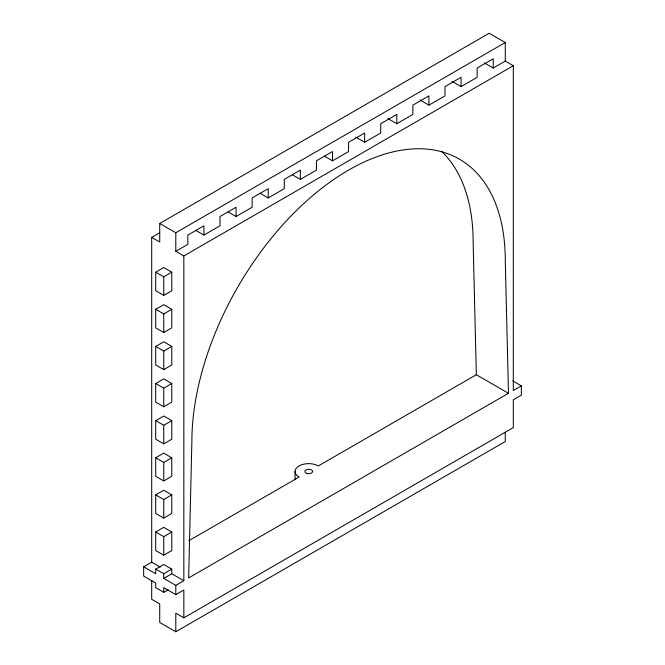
<?xml version="1.0" encoding="UTF-8"?>
<svg xmlns="http://www.w3.org/2000/svg" width="665" height="665" viewBox="0 0 665 665"><rect width="100%" height="100%" fill="white"/><g stroke="black" fill="none" stroke-linecap="round" stroke-linejoin="round"><path stroke-width="1" d="M160.298 567.129L151.695 562.158L151.695 237.388L159.725 242.027L159.725 223.473L489.199 33.25L505.275 42.527L505.275 61.089L493.222 68.046L484.286 62.892M151.695 237.388L159.775 232.725M159.725 223.473L175.801 232.75L505.275 42.527M175.801 232.75L175.801 251.304L187.854 244.346L187.854 235.069L203.922 225.792L203.922 235.069L195.892 230.431M203.922 235.069L219.999 225.792L219.999 216.507L236.067 207.231L236.067 216.507L228.037 211.869M236.067 216.507L252.143 207.231L252.143 197.954L268.211 188.677L268.211 197.954L260.173 193.316M268.211 197.954L284.288 188.677L284.288 179.392L300.356 170.115L300.356 179.392L292.317 174.754M300.356 179.392L316.432 170.115L316.432 160.839L332.5 151.554L332.5 160.839L324.462 156.2M332.5 160.839L348.568 151.554L348.568 142.277L364.644 133L364.644 142.277L355.717 137.123M364.644 142.277L380.713 133L380.713 123.723L396.789 114.438L396.789 123.723L387.861 118.561M396.789 123.723L412.857 114.438L412.857 105.161L428.933 95.885L428.933 105.161L420.006 100.008M428.933 105.161L445.001 95.885L445.001 86.608L461.078 77.323L461.078 86.608L452.142 81.446M461.078 86.608L477.146 77.323L477.146 68.046L493.222 58.769L493.222 68.046M155.71 272.185L163.748 267.546L171.778 272.185L171.778 290.746L163.748 295.385L155.71 290.746L155.71 272.185L163.748 276.823L171.778 272.185M175.801 251.304L183.839 255.942L513.305 65.727L513.305 390.496L521.343 385.858L521.343 395.135L513.305 399.773L513.305 427.612L183.839 617.835L175.801 613.188L175.801 631.75L159.725 622.473L159.725 603.911L151.695 599.273L151.695 580.711M155.71 309.3L163.748 304.661L171.778 309.3L171.778 327.862L163.748 332.5L155.71 327.862L155.71 309.3L163.748 313.938L171.778 309.3M155.71 346.415L163.748 341.777L171.778 346.415L171.778 364.977L163.748 369.615L155.71 364.977L155.71 346.415L163.748 351.053L171.778 346.415M155.71 383.53L163.748 378.892L171.778 383.53L171.778 402.092L163.748 406.731L155.71 402.092L155.71 383.53L163.748 388.177L171.778 383.53M155.71 420.654L163.748 416.007L171.778 420.654L171.778 439.208L163.748 443.846L155.71 439.208L155.71 420.654L163.748 425.292L171.778 420.654M155.71 457.769L163.748 453.131L171.778 457.769L171.778 476.323L163.748 480.961L155.71 476.323L155.71 457.769L163.748 462.408L171.778 457.769M155.71 494.885L163.748 490.246L171.778 494.885L171.778 513.438L163.748 518.085L155.71 513.438L155.71 494.885L163.748 499.523L171.778 494.885M155.71 532L163.748 527.362L171.778 532L171.778 550.562L163.748 555.2L155.71 550.562L155.71 532L163.748 536.638L171.778 532M168.212 589.739L163.748 592.316L155.71 587.677L155.71 583.039L143.657 576.073L143.657 566.796L151.695 562.158M188.794 540.736L299.067 477.071A13.641 7.872 0 0 1 299.067 465.932A13.641 7.872 0 0 1 318.36 465.932L476.339 374.719L508.484 393.281L505.275 260.589A221.611 127.946 -60 0 0 348.568 170.115A221.611 127.946 -60 0 0 191.869 441.527L188.661 577.935L508.484 393.281M143.657 566.796L155.71 573.754L155.71 569.115L163.748 564.477L171.778 569.115L171.778 573.754L183.839 580.711L183.839 255.942M155.71 569.115L163.748 573.754L171.778 569.115M163.748 573.754L163.748 578.392L171.778 573.754M163.748 578.392L175.801 585.358L183.839 580.711M163.748 592.316L163.748 587.677L175.801 594.635L183.839 589.996L183.839 617.835M175.801 631.75L505.275 441.527L505.275 432.25M505.275 61.089L513.305 65.727M512.732 380.887L521.343 385.858M476.339 374.719L473.131 242.027A221.611 127.946 -60 0 0 441.477 151.263M295.077 471.502L295.077 479.748M175.801 585.358L175.801 594.635M163.748 276.823L163.748 295.385M163.748 313.938L163.748 332.5M163.748 351.053L163.748 369.615M163.748 388.177L163.748 406.731M163.748 425.292L163.748 443.846M163.748 462.408L163.748 480.961M163.748 499.523L163.748 518.085M163.748 536.638L163.748 555.2M306.781 473.43A3.865 2.228 0 0 0 312.575 471.502A3.865 2.228 0 0 0 306.781 469.573A3.865 2.228 0 0 0 306.781 473.43"/></g></svg>
